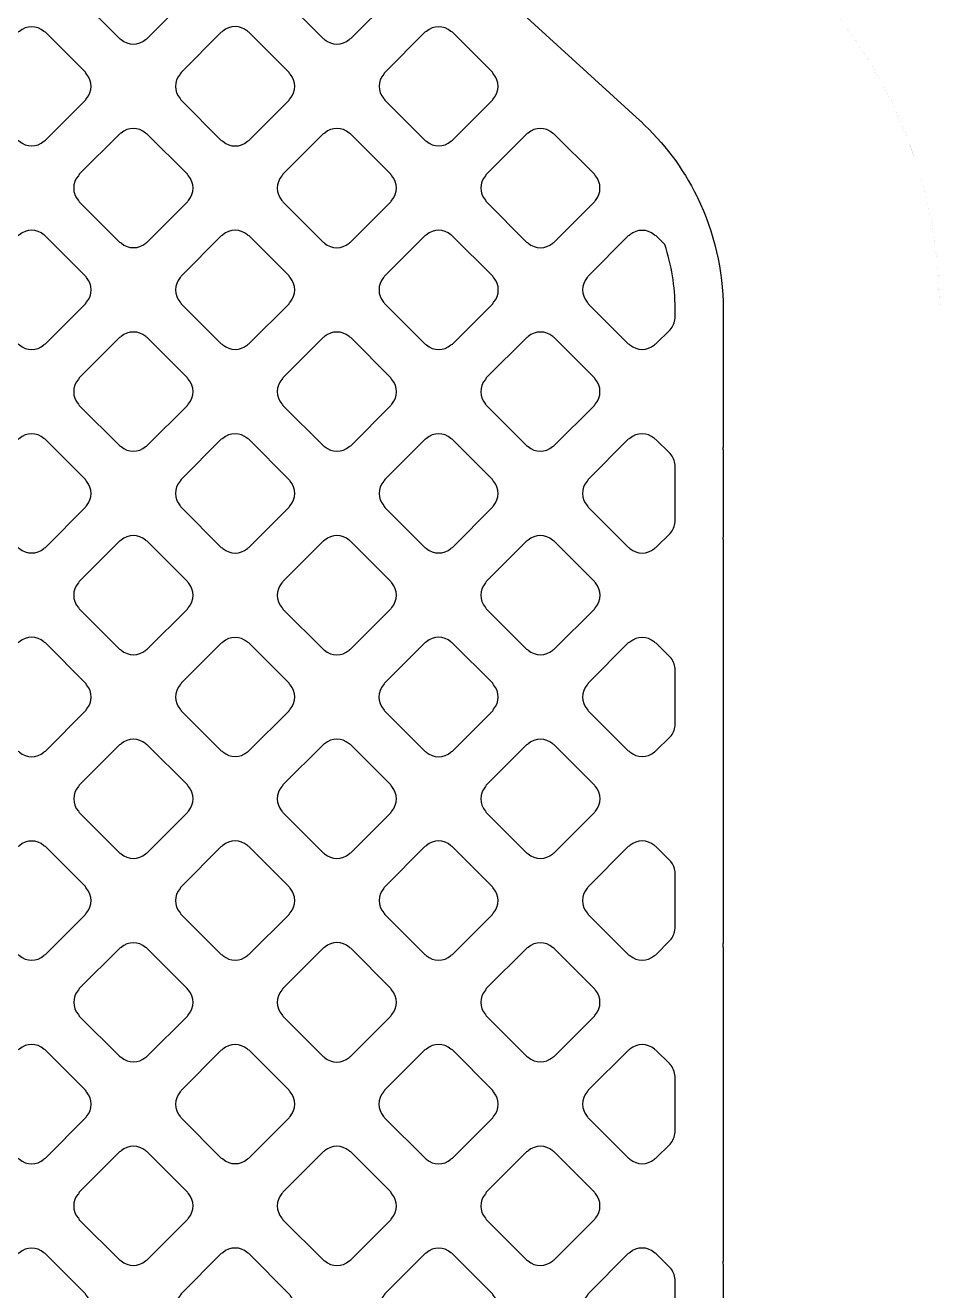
# Model space of a CAD drawing. Extents: x 3811 to 4077, y -444 to -307.
# Drawn here: x 4006.353 to 4007.321, y -389.148 to -387.808 of the extents above; entities that cross this region are included whole.
import ezdxf

# ---------------------------------------------------------------- set-up
doc = ezdxf.new("R2010")
doc.units = 0
doc.layers.add('gbr-dxf', color=7, linetype='Continuous')
doc.layers.add('gbr-outline-dxf', color=2, linetype='Continuous')

msp = doc.modelspace()

# ---------------------------------------------------------------- linework, layer by layer
at = {"layer": 'gbr-dxf'}
for p, q in [((4007.0916, -388.2573), (4007.0916, -388.3501)), ((4007.0916, -388.3523), (4007.0916, -388.7802)), ((4007.0916, -388.7841), (4007.0916, -389.1167)), ((4007.0916, -389.1198), (4007.0916, -389.7638))]:
    msp.add_line(p, q, dxfattribs=at)
at = {"layer": 'gbr-dxf', "linetype": 'Continuous'}
msp.add_lwpolyline([(4003.8834, -385.0673), (4005.0101, -386.0934, -0.024318), (4005.0118, -386.095), (4005.2354, -386.2986, -0.03047), (4005.2377, -386.3006), (4006.2409, -387.2143, -0.023884), (4006.2427, -387.2158), (4007.0034, -387.9087, -0.015661), (4007.0044, -387.9097, -0.092405), (4007.0639, -387.9891, -0.015542), (4007.0645, -387.9904, -0.11296), (4007.0917, -388.1083, -0.013611), (4007.0916, -388.1095), (4007.0916, -388.255)], format="xyb", dxfattribs=at)
for points in [[(4006.4089, -387.778, -0.083792), (4006.4098, -387.7794), (4006.4525, -387.822, -0.096627), (4006.4541, -387.823, 0.37981), (4006.4801, -387.823, -0.096625), (4006.4818, -387.822), (4006.5243, -387.7795, -0.096627), (4006.5253, -387.7778, 0.379237), (4006.5254, -387.7519, -0.091942), (4006.5244, -387.7503), (4006.4818, -387.7077, -0.096423), (4006.4802, -387.7067, 0.379605), (4006.4542, -387.7067, -0.096458), (4006.4525, -387.7077), (4006.4099, -387.7503, -0.096857), (4006.4089, -387.752, 0.379731)], [(4006.6245, -387.7778, -0.100082), (4006.6255, -387.7795), (4006.6681, -387.8221, -0.095628), (4006.6697, -387.8231, 0.379011), (4006.6957, -387.8231, -0.09601), (4006.6973, -387.8221), (4006.7399, -387.7796, -0.096227), (4006.7408, -387.7779, 0.379422), (4006.7408, -387.752, -0.108195), (4006.7398, -387.7501), (4006.6973, -387.7076, -0.096423), (4006.6956, -387.7067, 0.379357), (4006.6697, -387.7066, -0.096507), (4006.668, -387.7076), (4006.6254, -387.7502, -0.096527), (4006.6245, -387.7519, 0.378945)], [(4006.3013, -387.8856, -0.104392), (4006.3023, -387.8874), (4006.3447, -387.9298, -0.10046), (4006.3464, -387.9308, 0.37981), (4006.3724, -387.9308, -0.096625), (4006.374, -387.9298), (4006.4165, -387.8873, -0.096111), (4006.4175, -387.8857, 0.37981), (4006.4175, -387.8597, -0.108195), (4006.4164, -387.8578), (4006.3741, -387.8155, -0.096627), (4006.3724, -387.8145, 0.379731), (4006.3464, -387.8145, -0.096723), (4006.3448, -387.8155), (4006.3023, -387.858, -0.096627), (4006.3013, -387.8596, 0.379731)], [(4006.5166, -387.8597, 0.37947), (4006.5166, -387.8857, -0.083317), (4006.5175, -387.8871), (4006.5603, -387.9299, -0.096111), (4006.562, -387.9309, 0.379308), (4006.5879, -387.9309, -0.09601), (4006.5896, -387.9299), (4006.6322, -387.8873, -0.096227), (4006.6332, -387.8856, 0.378897), (4006.6332, -387.8597, -0.091942), (4006.6322, -387.8581), (4006.5895, -387.8154, -0.095916), (4006.5879, -387.8144, 0.378964), (4006.5619, -387.8144, -0.095862), (4006.5603, -387.8154), (4006.5176, -387.8581, -0.096423)], [(4006.7323, -387.8856, -0.09966), (4006.7333, -387.8873), (4006.7758, -387.9298, -0.095686), (4006.7775, -387.9308, 0.378793), (4006.8034, -387.9308, -0.096117), (4006.805, -387.9298), (4006.8475, -387.8873, -0.095916), (4006.8485, -387.8857, 0.379639), (4006.8485, -387.8597, -0.108153), (4006.8475, -387.8578), (4006.8051, -387.8155, -0.096627), (4006.8035, -387.8145, 0.379731), (4006.7775, -387.8145, -0.096723), (4006.7758, -387.8155), (4006.7333, -387.858, -0.096857), (4006.7323, -387.8597, 0.379141)], [(4006.4089, -387.9674, 0.379249), (4006.4089, -387.9934, -0.095956), (4006.4099, -387.995), (4006.4524, -388.0375, -0.107817), (4006.4543, -388.0385, 0.379451), (4006.4802, -388.0386, -0.096117), (4006.4819, -388.0376), (4006.5244, -387.995, -0.095895), (4006.5254, -387.9934, 0.379201), (4006.5254, -387.9675, -0.10047), (4006.5244, -387.9657), (4006.4819, -387.9233, -0.10399), (4006.4801, -387.9222, 0.3795), (4006.4541, -387.9222, -0.096259), (4006.4525, -387.9232), (4006.4099, -387.9658, -0.096539)], [(4006.6245, -387.9675, 0.379347), (4006.6245, -387.9934, -0.092139), (4006.6254, -387.995), (4006.6681, -388.0377, -0.087638), (4006.6696, -388.0386, 0.379451), (4006.6956, -388.0386, -0.096117), (4006.6972, -388.0376), (4006.7399, -387.995, -0.095895), (4006.7408, -387.9933, 0.378647), (4006.7408, -387.9674, -0.100093), (4006.7398, -387.9657), (4006.6972, -387.9231, -0.087303), (4006.6957, -387.9222, 0.378338), (4006.6698, -387.9221, -0.096025), (4006.6682, -387.9231), (4006.6255, -387.9658, -0.095895)], [(4006.84, -387.9933, -0.103696), (4006.841, -387.995), (4006.8836, -388.0376, -0.100011), (4006.8853, -388.0386, 0.37829), (4006.9112, -388.0386, -0.095528), (4006.9128, -388.0377), (4006.9554, -387.9951, -0.095602), (4006.9564, -387.9934, 0.378829), (4006.9564, -387.9675, -0.103884), (4006.9554, -387.9657), (4006.9129, -387.9233, -0.10771), (4006.9111, -387.9222, 0.37947), (4006.8851, -387.9222, -0.096458), (4006.8835, -387.9232), (4006.841, -387.9657, -0.096627), (4006.84, -387.9673, 0.379141)], [(4006.3012, -388.1011, -0.10047), (4006.3022, -388.1028), (4006.3448, -388.1454, -0.096111), (4006.3464, -388.1464, 0.37981), (4006.3724, -388.1464, -0.095956), (4006.374, -388.1454), (4006.4166, -388.1028, -0.096111), (4006.4176, -388.1012, 0.37981), (4006.4176, -388.0752, -0.096458), (4006.4166, -388.0736), (4006.3738, -388.0308, -0.083733), (4006.3724, -388.0299, 0.379731), (4006.3464, -388.0299, -0.096475), (4006.3448, -388.0308), (4006.3021, -388.0735, -0.096627), (4006.3012, -388.0752, 0.379731)], [(4006.5167, -388.1012, -0.096117), (4006.5177, -388.1028), (4006.5601, -388.1452, -0.10739), (4006.562, -388.1463, 0.378747), (4006.5879, -388.1463, -0.09601), (4006.5896, -388.1453), (4006.6321, -388.1028, -0.096227), (4006.6331, -388.1011, 0.379422), (4006.6331, -388.0752, -0.099964), (4006.632, -388.0734), (4006.5897, -388.0311, -0.10399), (4006.5879, -388.03, 0.379731), (4006.5619, -388.03, -0.096458), (4006.5603, -388.031), (4006.5177, -388.0736, -0.096627), (4006.5168, -388.0752, 0.3795)], [(4006.7322, -388.1011, -0.092052), (4006.7331, -388.1027), (4006.776, -388.1455, -0.08752), (4006.7775, -388.1464, 0.378747), (4006.8034, -388.1464, -0.09601), (4006.805, -388.1455), (4006.8477, -388.1028, -0.096227), (4006.8487, -388.1012, 0.378897), (4006.8487, -388.0752, -0.099861), (4006.8477, -388.0735), (4006.8049, -388.0308, -0.086956), (4006.8034, -388.0299, 0.379605), (4006.7775, -388.0299, -0.096458), (4006.7758, -388.0309), (4006.7332, -388.0735, -0.096627), (4006.7322, -388.0752, 0.3795)], [(4006.9478, -388.1011, -0.103519), (4006.9488, -388.1029), (4006.9913, -388.1453, -0.100011), (4006.993, -388.1463, 0.37829), (4007.0189, -388.1463, -0.095528), (4007.0205, -388.1453), (4007.0355, -388.1304, 0.17418), (4007.0408, -388.118), (4007.0408, -388.1084, -0.012611), (4007.0409, -388.1074, 0.077492), (4007.03, -388.0403), (4007.0208, -388.0311, -0.107961), (4007.0189, -388.0301, 0.379357), (4006.993, -388.03, -0.096507), (4006.9913, -388.031), (4006.9488, -388.0735, -0.096527), (4006.9478, -388.0752, 0.378784)], [(4006.4089, -388.209, -0.092052), (4006.4099, -388.2105), (4006.4524, -388.2531, -0.104101), (4006.4542, -388.2541, 0.379201), (4006.4801, -388.2541, -0.095956), (4006.4818, -388.2531), (4006.5244, -388.2105, -0.096332), (4006.5254, -388.2088, 0.379308), (4006.5254, -388.1829, -0.087881), (4006.5245, -388.1814), (4006.4817, -388.1387, -0.092456), (4006.4802, -388.1377, 0.37947), (4006.4542, -388.1377, -0.096458), (4006.4526, -388.1387), (4006.4099, -388.1814, -0.096627), (4006.4089, -388.183, 0.3795)], [(4006.6245, -388.2088, -0.104392), (4006.6255, -388.2106), (4006.668, -388.2531, -0.100151), (4006.6697, -388.2541, 0.379451), (4006.6957, -388.2541, -0.09601), (4006.6973, -388.2532), (4006.7399, -388.2106, -0.095796), (4006.7409, -388.209, 0.378779), (4006.7409, -388.1831, -0.107803), (4006.7398, -388.1812), (4006.6973, -388.1387, -0.096328), (4006.6956, -388.1377, 0.37947), (4006.6697, -388.1377, -0.096723), (4006.668, -388.1387), (4006.6255, -388.1812, -0.096627), (4006.6245, -388.1829, 0.379731)], [(4006.8399, -388.1831, 0.379347), (4006.84, -388.209, -0.083317), (4006.8409, -388.2104), (4006.8835, -388.2531, -0.096111), (4006.8852, -388.2541, 0.379308), (4006.9111, -388.2541, -0.09601), (4006.9128, -388.2531), (4006.9554, -388.2105, -0.096227), (4006.9564, -388.2088, 0.37874), (4006.9564, -388.1829, -0.091563), (4006.9555, -388.1813), (4006.9128, -388.1387, -0.095997), (4006.9112, -388.1377, 0.378338), (4006.8853, -388.1377, -0.096025), (4006.8837, -388.1387), (4006.8409, -388.1814, -0.095895)], [(4006.3013, -388.3166, -0.096625), (4006.3023, -388.3183), (4006.3448, -388.3609, -0.092072), (4006.3464, -388.3618, 0.379451), (4006.3724, -388.3618, -0.096117), (4006.374, -388.3609), (4006.4165, -388.3183, -0.095796), (4006.4175, -388.3167, 0.378779), (4006.4175, -388.2908, -0.099971), (4006.4165, -388.289), (4006.3739, -388.2464, -0.088207), (4006.3724, -388.2455, 0.37947), (4006.3464, -388.2455, -0.096458), (4006.3448, -388.2465), (4006.3023, -388.289, -0.096627), (4006.3013, -388.2907, 0.379731)], [(4006.5166, -388.3167, -0.092348), (4006.5176, -388.3183), (4006.5602, -388.3609, -0.10399), (4006.562, -388.3619, 0.37981), (4006.5879, -388.3619, -0.095956), (4006.5896, -388.3609), (4006.6322, -388.3183, -0.096111), (4006.6332, -388.3166, 0.37981), (4006.6332, -388.2907, -0.088014), (4006.6323, -388.2892), (4006.5895, -388.2464, -0.092233), (4006.5879, -388.2454, 0.379731), (4006.5619, -388.2454, -0.096458), (4006.5603, -388.2464), (4006.5176, -388.2891, -0.096627), (4006.5166, -388.2907, 0.379731)], [(4006.7323, -388.3166, -0.104473), (4006.7333, -388.3184), (4006.7757, -388.3608, -0.100073), (4006.7775, -388.3618, 0.37889), (4006.8034, -388.3618, -0.09601), (4006.805, -388.3609), (4006.8476, -388.3183, -0.095895), (4006.8485, -388.3167, 0.379201), (4006.8485, -388.2907, -0.108153), (4006.8475, -388.2889), (4006.8051, -388.2465, -0.096111), (4006.8035, -388.2455, 0.379731), (4006.7775, -388.2455, -0.096458), (4006.7758, -388.2465), (4006.7333, -388.289, -0.096857), (4006.7323, -388.2907, 0.3795)], [(4006.9477, -388.3166, -0.096625), (4006.9487, -388.3183), (4006.9914, -388.361, -0.092233), (4006.993, -388.3619, 0.37981), (4007.0189, -388.3619, -0.095956), (4007.0206, -388.3609), (4007.0355, -388.346, 0.170279), (4007.0408, -388.3339), (4007.0408, -388.2738, 0.174029), (4007.0355, -388.2614), (4007.0206, -388.2465, -0.100073), (4007.0189, -388.2455, 0.379605), (4006.9929, -388.2455, -0.096458), (4006.9913, -388.2464), (4006.9487, -388.289, -0.096627), (4006.9477, -388.2907, 0.379731)], [(4006.4089, -388.4244, -0.087784), (4006.4098, -388.4259), (4006.4525, -388.4686, -0.100476), (4006.4543, -388.4696, 0.37981), (4006.4802, -388.4696, -0.096625), (4006.4819, -388.4686), (4006.5244, -388.4261, -0.096111), (4006.5254, -388.4245, 0.37981), (4006.5254, -388.3985, -0.09253), (4006.5244, -388.3969), (4006.4817, -388.3542, -0.096423), (4006.4801, -388.3533, 0.379731), (4006.4541, -388.3533, -0.096458), (4006.4524, -388.3542), (4006.4099, -388.3968, -0.096627), (4006.4089, -388.3984, 0.379731)], [(4006.6245, -388.4245, -0.100588), (4006.6255, -388.4262), (4006.668, -388.4687, -0.096539), (4006.6696, -388.4697, 0.379201), (4006.6956, -388.4696, -0.095956), (4006.6972, -388.4687), (4006.7398, -388.426, -0.096111), (4006.7408, -388.4244, 0.379308), (4006.7408, -388.3984, -0.096507), (4006.7399, -388.3968), (4006.6971, -388.3541, -0.083772), (4006.6957, -388.3532, 0.37947), (4006.6698, -388.3532, -0.096458), (4006.6681, -388.3542), (4006.6255, -388.3968, -0.096857), (4006.6245, -388.3985, 0.3795)], [(4006.84, -388.4244, -0.096458), (4006.8409, -388.426), (4006.8834, -388.4685, -0.108174), (4006.8853, -388.4696, 0.37981), (4006.9113, -388.4696, -0.096625), (4006.9129, -388.4686), (4006.9554, -388.4261, -0.096332), (4006.9564, -388.4245, 0.37981), (4006.9564, -388.3985, -0.10047), (4006.9554, -388.3968), (4006.9129, -388.3543, -0.10399), (4006.9111, -388.3533, 0.379731), (4006.8851, -388.3533, -0.096458), (4006.8835, -388.3542), (4006.8409, -388.3968, -0.096857), (4006.84, -388.3984, 0.379731)], [(4006.3012, -388.5322, -0.092348), (4006.3021, -388.5337), (4006.3449, -388.5765, -0.088207), (4006.3464, -388.5775, 0.37981), (4006.3724, -388.5775, -0.096625), (4006.374, -388.5765), (4006.4166, -388.5339, -0.096111), (4006.4176, -388.5322, 0.37981), (4006.4176, -388.5062, -0.104293), (4006.4166, -388.5044), (4006.374, -388.4619, -0.092623), (4006.3724, -388.4609, 0.379731), (4006.3464, -388.4609, -0.096458), (4006.3448, -388.4619), (4006.3021, -388.5045, -0.096627), (4006.3012, -388.5062, 0.379731)], [(4006.5168, -388.5322, -0.087784), (4006.5177, -388.5337), (4006.5602, -388.5763, -0.100151), (4006.562, -388.5773, 0.379308), (4006.5879, -388.5773, -0.09601), (4006.5896, -388.5763), (4006.6321, -388.5338, -0.096227), (4006.6331, -388.5321, 0.378952), (4006.6331, -388.5062, -0.092052), (4006.6321, -388.5047), (4006.5895, -388.462, -0.096527), (4006.5879, -388.4611, 0.37947), (4006.5619, -388.4611, -0.096458), (4006.5603, -388.4621), (4006.5177, -388.5046, -0.096627), (4006.5168, -388.5062, 0.379731)], [(4006.7322, -388.5322, -0.100399), (4006.7332, -388.5339), (4006.7758, -388.5765, -0.096627), (4006.7774, -388.5775, 0.37981), (4006.8034, -388.5775, -0.096625), (4006.8051, -388.5765), (4006.8477, -388.5339, -0.096111), (4006.8486, -388.5322, 0.37981), (4006.8486, -388.5062, -0.096458), (4006.8477, -388.5046), (4006.8049, -388.4618, -0.083681), (4006.8035, -388.4609, 0.379731), (4006.7775, -388.4609, -0.096458), (4006.7758, -388.4619), (4006.7332, -388.5045, -0.096857), (4006.7322, -388.5062, 0.379731)], [(4006.9478, -388.5063, 0.37947), (4006.9478, -388.5322, -0.096625), (4006.9488, -388.5339), (4006.9911, -388.5762, -0.107961), (4006.993, -388.5773, 0.379511), (4007.019, -388.5773, -0.096265), (4007.0206, -388.5763), (4007.0356, -388.5614, 0.165546), (4007.0408, -388.5496), (4007.0408, -388.489, 0.170211), (4007.0355, -388.4769, -0.041768), (4007.0353, -388.4767), (4007.0207, -388.4621, -0.10399), (4007.0189, -388.4611, 0.379357), (4006.993, -388.4611, -0.096507), (4006.9913, -388.462), (4006.9488, -388.5046, -0.096423)], [(4006.4089, -388.64, -0.083317), (4006.4098, -388.6414), (4006.4525, -388.6841, -0.096111), (4006.4541, -388.6851, 0.37981), (4006.4801, -388.6851, -0.095956), (4006.4818, -388.6841), (4006.5244, -388.6415, -0.096332), (4006.5254, -388.6399, 0.37981), (4006.5254, -388.6139, -0.096625), (4006.5244, -388.6122), (4006.4819, -388.5698, -0.100151), (4006.4802, -388.5688, 0.379731), (4006.4542, -388.5688, -0.096458), (4006.4526, -388.5698), (4006.4099, -388.6124, -0.096627), (4006.4089, -388.6141, 0.379731)], [(4006.6245, -388.6399, -0.096625), (4006.6255, -388.6415), (4006.6682, -388.6842, -0.092072), (4006.6697, -388.6852, 0.37981), (4006.6957, -388.6852, -0.096625), (4006.6974, -388.6842), (4006.7398, -388.6417, -0.096111), (4006.7408, -388.64, 0.37981), (4006.7408, -388.6141, -0.100399), (4006.7398, -388.6123), (4006.6971, -388.5696, -0.088334), (4006.6956, -388.5687, 0.379731), (4006.6697, -388.5687, -0.096458), (4006.668, -388.5697), (4006.6255, -388.6122, -0.096627), (4006.6245, -388.6139, 0.379731)], [(4006.84, -388.64, -0.092348), (4006.8409, -388.6416), (4006.8834, -388.6841, -0.10399), (4006.8852, -388.6851, 0.37981), (4006.9112, -388.6851, -0.095956), (4006.9128, -388.6841), (4006.9554, -388.6415, -0.096332), (4006.9564, -388.6399, 0.37981), (4006.9564, -388.6139, -0.087784), (4006.9555, -388.6124), (4006.9128, -388.5697, -0.092233), (4006.9112, -388.5688, 0.379731), (4006.8853, -388.5688, -0.096458), (4006.8836, -388.5698), (4006.8409, -388.6124, -0.096627), (4006.84, -388.6141, 0.379731)], [(4006.3013, -388.7477, -0.103999), (4006.3023, -388.7495), (4006.3447, -388.7919, -0.099849), (4006.3464, -388.7929, 0.37889), (4006.3724, -388.7929, -0.096117), (4006.374, -388.7919), (4006.4165, -388.7493, -0.095895), (4006.4175, -388.7477, 0.379201), (4006.4175, -388.7218, -0.108153), (4006.4164, -388.7199), (4006.3741, -388.6775, -0.096111), (4006.3724, -388.6766, 0.379731), (4006.3465, -388.6766, -0.096458), (4006.3448, -388.6775), (4006.3023, -388.7201, -0.096627), (4006.3013, -388.7217, 0.3795)], [(4006.5166, -388.7477, -0.083328), (4006.5175, -388.7491), (4006.5603, -388.7919, -0.096332), (4006.562, -388.7929, 0.37981), (4006.5879, -388.7929, -0.096625), (4006.5896, -388.7919), (4006.6322, -388.7493, -0.096111), (4006.6332, -388.7477, 0.37981), (4006.6332, -388.7217, -0.096458), (4006.6322, -388.7201), (4006.5896, -388.6775, -0.100499), (4006.5879, -388.6765, 0.379731), (4006.5619, -388.6765, -0.096458), (4006.5603, -388.6775), (4006.5176, -388.7201, -0.096627), (4006.5166, -388.7218, 0.379731)], [(4006.7323, -388.7217, 0.379249), (4006.7323, -388.7477, -0.095956), (4006.7333, -388.7493), (4006.7759, -388.7919, -0.092072), (4006.7774, -388.7929, 0.379308), (4006.8034, -388.7929, -0.095866), (4006.805, -388.7919), (4006.8476, -388.7494, -0.095585), (4006.8485, -388.7477, 0.379422), (4006.8485, -388.7218, -0.10047), (4006.8475, -388.72), (4006.8049, -388.6775, -0.088202), (4006.8035, -388.6766, 0.3795), (4006.7775, -388.6765, -0.096259), (4006.7759, -388.6775), (4006.7333, -388.7201, -0.096539)], [(4006.9477, -388.7477, -0.096259), (4006.9487, -388.7493), (4006.9914, -388.7921, -0.092187), (4006.993, -388.793, 0.379201), (4007.0189, -388.793, -0.095956), (4007.0205, -388.792), (4007.0354, -388.7771, 0.181507), (4007.0408, -388.7641), (4007.0408, -388.7041, 0.146961), (4007.0365, -388.6935), (4007.0204, -388.6774, -0.087864), (4007.0189, -388.6764, 0.379605), (4006.993, -388.6765, -0.096723), (4006.9913, -388.6774), (4006.9487, -388.7201, -0.096857), (4006.9477, -388.7217, 0.3795)], [(4006.4089, -388.8554, -0.096458), (4006.4099, -388.8571), (4006.4524, -388.8996, -0.108174), (4006.4543, -388.9006, 0.37981), (4006.4802, -388.9006, -0.096625), (4006.4819, -388.8996), (4006.5244, -388.8572, -0.096111), (4006.5254, -388.8555, 0.37981), (4006.5254, -388.8295, -0.100399), (4006.5243, -388.8278), (4006.4819, -388.7853, -0.10437), (4006.4801, -388.7843, 0.379731), (4006.4541, -388.7843, -0.096458), (4006.4524, -388.7853), (4006.4099, -388.8278, -0.096857), (4006.4089, -388.8295, 0.379731)], [(4006.6245, -388.8555, -0.091954), (4006.6254, -388.8571), (4006.6681, -388.8998, -0.087638), (4006.6696, -388.9007, 0.37981), (4006.6956, -388.9007, -0.096119), (4006.6972, -388.8997), (4006.7399, -388.8571, -0.095819), (4006.7408, -388.8554, 0.37981), (4006.7408, -388.8295, -0.104293), (4006.7398, -388.8277), (4006.6973, -388.7852, -0.092289), (4006.6958, -388.7842, 0.379731), (4006.6698, -388.7842, -0.096625), (4006.6681, -388.7852), (4006.6255, -388.8279, -0.096111), (4006.6245, -388.8295, 0.379731)], [(4006.84, -388.8554, -0.087748), (4006.8409, -388.8569), (4006.8836, -388.8996, -0.10046), (4006.8853, -388.9006, 0.379451), (4006.9113, -388.9006, -0.096117), (4006.9129, -388.8997), (4006.9554, -388.8571, -0.095796), (4006.9564, -388.8555, 0.378779), (4006.9564, -388.8296, -0.092061), (4006.9555, -388.828), (4006.9127, -388.7853, -0.096328), (4006.9111, -388.7843, 0.37947), (4006.8851, -388.7843, -0.096723), (4006.8835, -388.7853), (4006.8409, -388.8278, -0.096857), (4006.84, -388.8295, 0.379731)], [(4006.3012, -388.9632, -0.10047), (4006.3022, -388.9649), (4006.3448, -389.0075, -0.096332), (4006.3464, -389.0085, 0.37981), (4006.3724, -389.0085, -0.096625), (4006.374, -389.0075), (4006.4166, -388.9649, -0.096111), (4006.4176, -388.9633, 0.37981), (4006.4176, -388.9373, -0.096458), (4006.4166, -388.9356), (4006.3738, -388.8928, -0.083681), (4006.3724, -388.8919, 0.379731), (4006.3464, -388.8919, -0.096458), (4006.3448, -388.8929), (4006.3021, -388.9356, -0.096627), (4006.3012, -388.9372, 0.379731)], [(4006.5167, -388.9373, 0.37947), (4006.5168, -388.9633, -0.096625), (4006.5177, -388.9649), (4006.5601, -389.0073, -0.107961), (4006.562, -389.0083, 0.379451), (4006.5879, -389.0083, -0.096157), (4006.5896, -389.0074), (4006.6321, -388.9648, -0.095796), (4006.6331, -388.9632, 0.379201), (4006.6331, -388.9372, -0.100399), (4006.632, -388.9355), (4006.5897, -388.8932, -0.104691), (4006.5879, -388.8921, 0.379357), (4006.5619, -388.8921, -0.095968), (4006.5603, -388.8931), (4006.5177, -388.9357, -0.096328)], [(4006.7322, -388.9632, -0.091954), (4006.7331, -388.9648), (4006.776, -389.0076, -0.087638), (4006.7774, -389.0085, 0.37981), (4006.8034, -389.0085, -0.096625), (4006.805, -389.0075), (4006.8477, -388.9649, -0.096111), (4006.8486, -388.9633, 0.37981), (4006.8486, -388.9373, -0.104293), (4006.8476, -388.9355), (4006.805, -388.8929, -0.092289), (4006.8035, -388.8919, 0.379731), (4006.7775, -388.8919, -0.096723), (4006.7758, -388.8929), (4006.7332, -388.9356, -0.096857), (4006.7322, -388.9372, 0.379731)], [(4006.9478, -388.9632, -0.096117), (4006.9488, -388.9648), (4006.9914, -389.0074, -0.091578), (4006.993, -389.0084, 0.378934), (4007.0189, -389.0084, -0.096157), (4007.0205, -389.0074), (4007.0355, -388.9925, 0.174119), (4007.0408, -388.98), (4007.0408, -388.921, 0.181449), (4007.0354, -388.908, -0.041768), (4007.0352, -388.9077), (4007.0205, -388.893, -0.088202), (4007.019, -388.8921, 0.379731), (4006.993, -388.8921, -0.096458), (4006.9914, -388.893), (4006.9488, -388.9356, -0.096627), (4006.9478, -388.9372, 0.3795)], [(4006.4089, -389.0711, -0.092348), (4006.4099, -389.0726), (4006.4523, -389.1151, -0.10399), (4006.4541, -389.1161, 0.37981), (4006.4801, -389.1161, -0.095956), (4006.4818, -389.1152), (4006.5244, -389.0725, -0.096332), (4006.5254, -389.0709, 0.37981), (4006.5254, -389.0449, -0.087784), (4006.5244, -389.0434), (4006.4818, -389.0008, -0.092233), (4006.4802, -388.9998, 0.379731), (4006.4542, -388.9998, -0.096458), (4006.4526, -389.0008), (4006.4099, -389.0435, -0.096627), (4006.4089, -389.0451, 0.379731)], [(4006.6245, -389.0709, -0.104473), (4006.6255, -389.0727), (4006.668, -389.1152, -0.100073), (4006.6698, -389.1162, 0.378747), (4006.6957, -389.1162, -0.09601), (4006.6973, -389.1152), (4006.7399, -389.0727, -0.096227), (4006.7408, -389.0711, 0.379422), (4006.7408, -389.0451, -0.108195), (4006.7398, -389.0432), (4006.6973, -389.0007, -0.096627), (4006.6956, -388.9998, 0.379731), (4006.6697, -388.9998, -0.096723), (4006.668, -389.0007), (4006.6255, -389.0433, -0.096857), (4006.6245, -389.0449, 0.3795)], [(4006.84, -389.0711, -0.083163), (4006.8408, -389.0725), (4006.8836, -389.1152, -0.095895), (4006.8852, -389.1162, 0.379201), (4006.9112, -389.1161, -0.096625), (4006.9128, -389.1152), (4006.9554, -389.0725, -0.096111), (4006.9564, -389.0709, 0.379308), (4006.9564, -389.045, -0.096507), (4006.9554, -389.0433), (4006.9129, -389.0008, -0.10077), (4006.9112, -388.9998, 0.37947), (4006.8853, -388.9998, -0.096458), (4006.8836, -389.0008), (4006.8409, -389.0435, -0.096627), (4006.84, -389.0451, 0.3795)], [(4006.3012, -389.1788, -0.096157), (4006.3021, -389.1804), (4006.3448, -389.2231, -0.091025), (4006.3463, -389.224, 0.379169), (4006.3723, -389.224, -0.096625), (4006.3739, -389.223), (4006.4165, -389.1804, -0.096332), (4006.4175, -389.1788, 0.37981), (4006.4175, -389.1528, -0.100902), (4006.4165, -389.1511), (4006.3739, -389.1085, -0.088334), (4006.3724, -389.1076, 0.379731), (4006.3464, -389.1076, -0.096458), (4006.3448, -389.1086), (4006.3022, -389.1512, -0.096857), (4006.3012, -389.1529, 0.379523)], [(4006.5166, -389.1788, -0.091954), (4006.5176, -389.1803), (4006.5602, -389.2229, -0.104264), (4006.562, -389.224, 0.379451), (4006.5879, -389.224, -0.096117), (4006.5896, -389.223), (4006.6322, -389.1803, -0.095796), (4006.6332, -389.1787, 0.378779), (4006.6332, -389.1528, -0.087715), (4006.6323, -389.1513), (4006.5894, -389.1084, -0.092398), (4006.5879, -389.1075, 0.37947), (4006.5619, -389.1075, -0.096723), (4006.5603, -389.1085), (4006.5176, -389.1512, -0.096857), (4006.5166, -389.1528, 0.379731)], [(4006.7323, -389.1528, 0.379249), (4006.7323, -389.1787, -0.104392), (4006.7334, -389.1805), (4006.7757, -389.2229, -0.100151), (4006.7774, -389.2239, 0.379308), (4006.8034, -389.2239, -0.09601), (4006.805, -389.2229), (4006.8476, -389.1804, -0.095916), (4006.8485, -389.1788, 0.379422), (4006.8485, -389.1528, -0.108153), (4006.8475, -389.1509), (4006.8051, -389.1086, -0.096111), (4006.8035, -389.1076, 0.3795), (4006.7775, -389.1076, -0.096969), (4006.7758, -389.1086), (4006.7333, -389.1511, -0.096509)], [(4006.9477, -389.1787, -0.096117), (4006.9487, -389.1803), (4006.9914, -389.2231, -0.091578), (4006.993, -389.224, 0.378934), (4007.0189, -389.224, -0.096157), (4007.0206, -389.223), (4007.0355, -389.2081, 0.169546), (4007.0408, -389.196), (4007.0408, -389.1358, 0.174029), (4007.0355, -389.1234, -0.041202), (4007.0353, -389.1232), (4007.0207, -389.1086, -0.103973), (4007.0189, -389.1075, 0.379605), (4006.9929, -389.1075, -0.096458), (4006.9913, -389.1085), (4006.9487, -389.1511, -0.096627), (4006.9477, -389.1527, 0.3795)]]:
    msp.add_lwpolyline(points, format="xyb", close=True, dxfattribs=at)
at = {"layer": 'gbr-dxf'}
for centre, start, end in [((4007.0663, -388.2562), 357.4051, 2.5949), ((4007.0663, -388.3512), 357.4953, 2.5047), ((4007.0663, -388.7822), 355.6195, 4.3805), ((4007.0663, -389.1182), 356.4279, 3.5721)]:
    msp.add_arc(centre, 0.0254, start, end, dxfattribs=at)
at = {"layer": 'gbr-outline-dxf', "linetype": 'Continuous', "const_width": 0.000025}
msp.add_lwpolyline([(4007.3211, -395.4902), (4007.3211, -388.1086, 0.211094), (4007.1577, -387.7389), (4001.4844, -382.5726, -0.211095), (4001.3211, -382.2029), (4001.3211, -374.2998, 0.414217), (4000.8211, -373.7998), (3987.8211, -373.7998, 0.414217), (3987.3211, -374.2998), (3987.3211, -382.2029, 0.211094), (3987.4844, -382.5726), (3993.1577, -387.7389, -0.211095), (3993.3211, -388.1086), (3993.3211, -396.8664, 0.414217), (3993.8211, -397.3664), (3998.8211, -397.3664, 0.414217), (3999.3211, -396.8664), (3999.3211, -396.4902, -0.414217), (3999.8211, -395.9902), (4006.8211, -395.9902, 0.414217)], format="xyb", close=True, dxfattribs=at)

doc.saveas('drawing.dxf')
